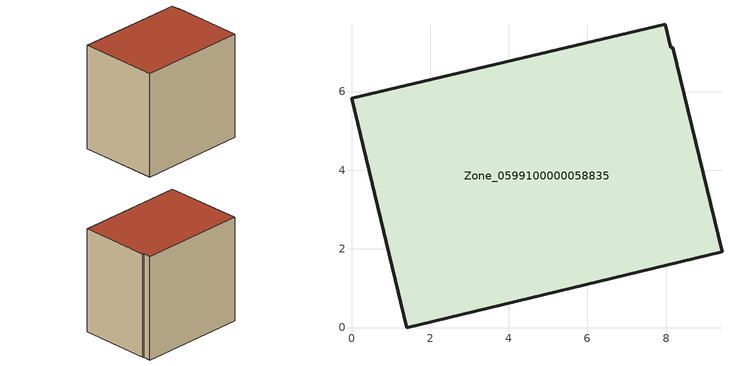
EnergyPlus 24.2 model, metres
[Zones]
Zone_0599100000058835
 floor ground (C_G): 1.41,0 0,5.83 7.98,7.71 8.11,7.11 8.17,7.12 9.42,1.93 z0
 wall outside (C_F): 1.41,0 9.42,1.93 8.17,7.12 8.11,7.11 7.98,7.71 0,5.83 1.41,0 z0:7.91
 roof outside (C_R): 0,5.83 1.41,0 9.42,1.93 8.17,7.12 8.11,7.11 7.98,7.71 z7.91
[BUILDING]
Pand.0599100000058835: North Axis=0; Terrain=City; Loads Convergence Tolerance Value=0.04; Temperature Convergence Tolerance Value=0.4; Solar Distribution=FullExterior; Maximum Number of Warmup Days=25; Minimum Number of Warmup Days=1
[Site:Location]
Rotterdam.The.Hague.AP_ZH_NLD Design_Conditions: Latitude=51.96; Longitude=4.45; Time Zone=1; Elevation=-4.5
[SITE:GROUNDTEMPERATURE:BUILDINGSURFACE]
18, 18, 18, 18, 18, 18, 18, 18, 18, 18, 18, 18
[MATERIAL] Thermal Absorptance=0.9; Solar Absorptance=0.7; Visible Absorptance=0.7
Name | Roughness | Thickness | Conductivity | Density | Specific Heat
G.TC.1965-1974 | MediumSmooth | 0.15 | 0.882353 | 540 | 1210
F.TC.1965-1974 | Rough | 0.3 | 0.697674 | 1920 | 840
R.TC.1965-1974 | MediumRough | 0.2 | 0.232558 | 1500 | 1000
[CONSTRUCTION]
C_G: G.TC.1965-1974
C_F: F.TC.1965-1974
C_R: R.TC.1965-1974
[ZONE]
Zone_0599100000058835: Type=1; Multiplier=1; Ceiling Height=Autocalculate; Volume=Autocalculate; Floor Area=autocalculate; Part of Total Floor Area=Yes
[ZONEINFILTRATION:DESIGNFLOWRATE]
Infil_Zone_0599100000058835: Zone or ZoneList or Space or SpaceList=Zone_0599100000058835; Schedule=AlwaysOn; Design Flow Rate Calculation Method=Flow/Area; Flow Rate per Floor Area=0.003; Constant Term Coefficient=1; Temperature Term Coefficient=0; Velocity Term Coefficient=0; Velocity Squared Term Coefficient=0
[HVACTEMPLATE:ZONE:IDEALLOADSAIRSYSTEM]
Zone_0599100000058835: Maximum Heating Supply Air Temperature=50; Minimum Cooling Supply Air Temperature=13; Maximum Heating Supply Air Humidity Ratio=0.0156; Minimum Cooling Supply Air Humidity Ratio=0.0077; Heating Limit=NoLimit; Cooling Limit=NoLimit; Dehumidification Control Type=ConstantSensibleHeatRatio; Cooling Sensible Heat Ratio=0.7; Dehumidification Setpoint=60; Humidification Control Type=None; Humidification Setpoint=30; Outdoor Air Method=None; Outdoor Air Flow Rate per Person=0.00944; Outdoor Air Flow Rate per Zone Floor Area=0; Outdoor Air Flow Rate per Zone=0; Demand Controlled Ventilation Type=None; Outdoor Air Economizer Type=NoEconomizer; Heat Recovery Type=None; Sensible Heat Recovery Effectiveness=0.7; Latent Heat Recovery Effectiveness=0.65
[ZONECONTROL:THERMOSTAT]
ThermostatControl_Zone_0599100000058835: Zone or ZoneList=Zone_0599100000058835; Control Type Schedule=DualSetpointControlType; Control 1=Thermostat_Zone_0599100000058835; Temperature Difference Between Cutout And Setpoint=0
[THERMOSTATSETPOINT:DUALSETPOINT]
Thermostat_Zone_0599100000058835: Heating Setpoint Temperature Schedule=HeatingSetpoint_Zone_0599100000058835; Cooling Setpoint Temperature Schedule=CoolingSetpoint_Zone_0599100000058835
[SCHEDULE:COMPACT]
HeatingSetpoint_Zone_0599100000058835: Through: 12/31, For: AllDays, Until: 24:00, 21
CoolingSetpoint_Zone_0599100000058835: Through: 12/31, For: AllDays, Until: 24:00, 24
DualSetpointControlType: Through: 12/31, For: AllDays, Until: 24:00, 4
AlwaysOn: Through: 12/31, For: AllDays, Until: 24:00, 1
